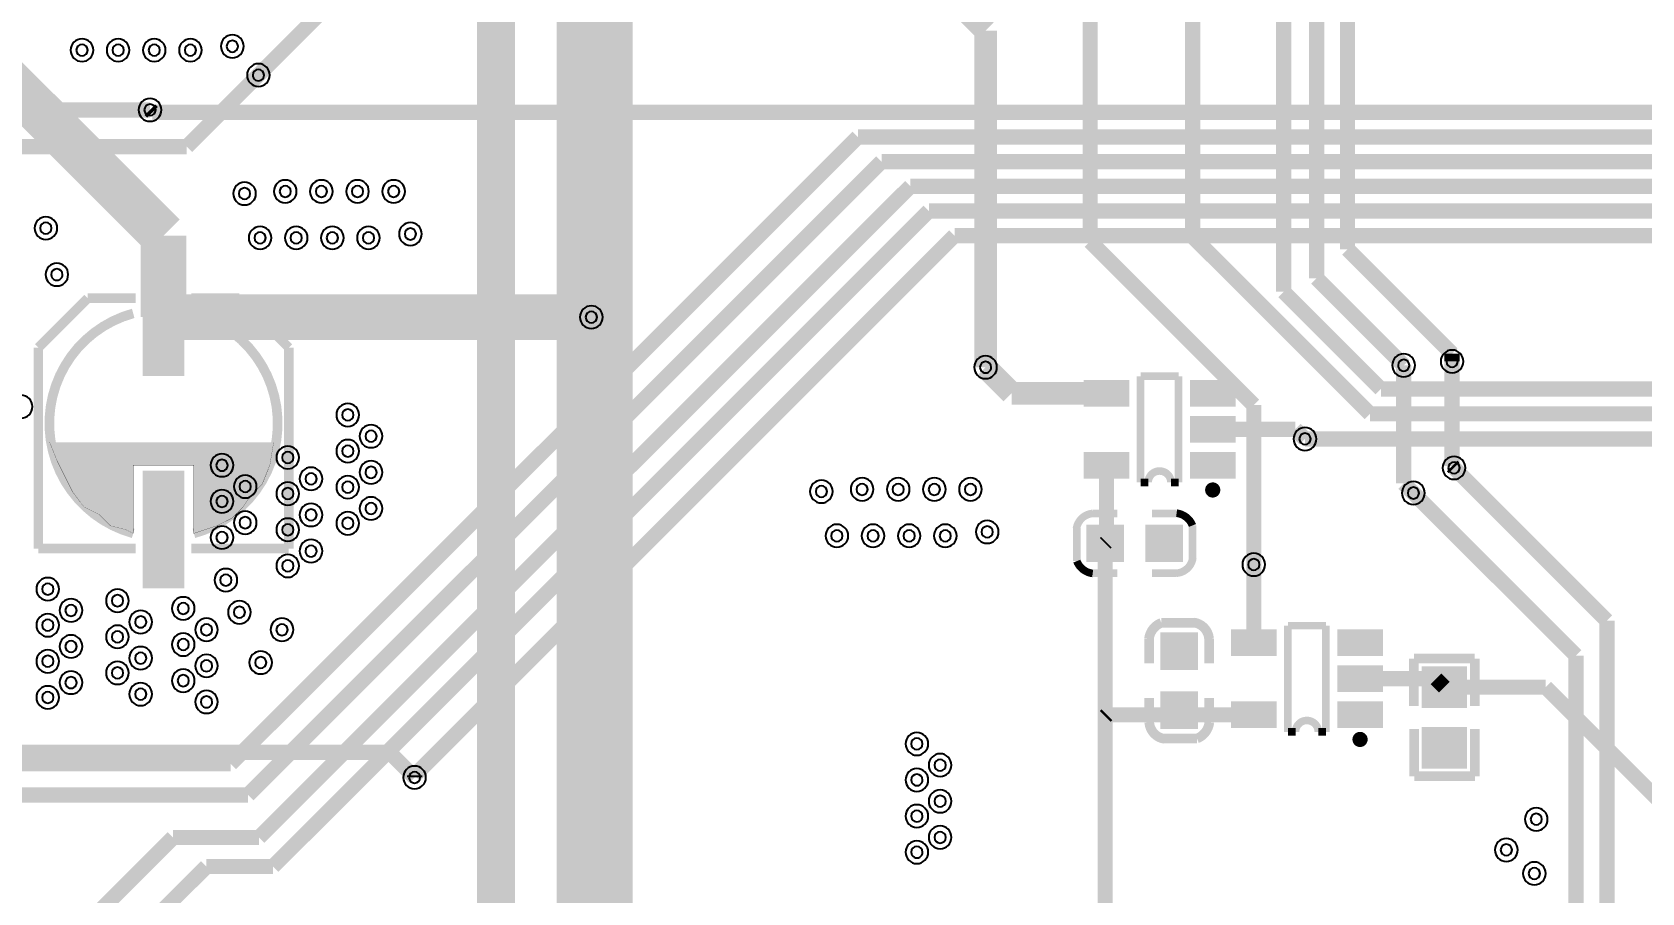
# Model space of a CAD drawing. Header units: millimetres. Extents: x 0 to 134, y -1 to 106.
# Drawn here: x 45.66 to 88.07, y 39.08 to 61.76 of the extents above; entities that cross this region are included whole.
import ezdxf

# ---------------------------------------------------------------- set-up
doc = ezdxf.new("R2010")
doc.units = ezdxf.units.MM
doc.header["$MEASUREMENT"] = 0
for name, color, linetype, true_color in [('Bottom-Layer', 7, 'Continuous', 0x0000ff), ('Hole-Layer', 7, 'Continuous', 0x222222), ('Multi-Layer', 7, 'Continuous', 0xc0c0c0), ('Top-Layer', 7, 'Continuous', 0xff0000), ('Top-Paste-Mask-Layer', 7, 'Continuous', 0x808080), ('Top-Silkscreen-Layer', 7, 'Continuous', 0xffcc00), ('Top-Solder-Mask-Layer', 7, 'Continuous', 0x800080)]:
    doc.layers.add(name, color=color, linetype=linetype, true_color=true_color)

msp = doc.modelspace()

# ---------------------------------------------------------------- hatches: boundary and pattern name
at = {"layer": 'Top-Layer'}
for points in [[(49.62186182372358, 52.75269748539495), (48.62186182372358, 52.75269748539495), (48.62186182372358, 55.75269748539495), (49.62186182372358, 55.75269748539495)], [(73.41527686055366, 52.546477012953915), (74.51527940055882, 52.546477012953915), (74.51527940055882, 51.94647701295395), (73.41527686055366, 51.94647701295395)], [(76.21528194056384, 52.546477012953915), (77.31528448056895, 52.546477012953915), (77.31528448056895, 51.94647701295395), (76.21528194056384, 51.94647701295395)], [(76.21528194056384, 51.59647701295404), (77.31528448056895, 51.59647701295404), (77.31528448056895, 50.99647701295402), (76.21528194056384, 50.99647701295402)], [(73.41527686055366, 50.64647447294885), (74.51527940055882, 50.64647447294885), (74.51527940055882, 50.04647447294889), (73.41527686055366, 50.04647447294889)], [(76.21528194056384, 50.64647447294885), (77.31528448056895, 50.64647447294885), (77.31528448056895, 50.04647447294889), (76.21528194056384, 50.04647447294889)], [(49.62186182372358, 47.152697485394924), (48.62186182372358, 47.152697485394924), (48.62186182372358, 50.15269748539498), (49.62186182372358, 50.15269748539498)], [(74.37815849631704, 48.735151130302256), (74.37815849631704, 47.84614935229871), (73.4891567183135, 47.84614935229871), (73.4891567183135, 48.735151130302256)], [(75.92756159512322, 48.735151130302256), (75.92756159512322, 47.84614935229871), (75.03855981711968, 47.84614935229871), (75.03855981711968, 48.735151130302256)], [(75.43687579375165, 45.888798577597186), (76.3258775717552, 45.888798577597186), (76.3258775717552, 44.99979679959364), (75.43687579375165, 44.99979679959364)], [(77.29742570485132, 45.970599441198885), (78.39742824485643, 45.970599441198885), (78.39742824485643, 45.37059944119892), (77.29742570485132, 45.37059944119892)], [(80.09743078486144, 45.970599441198885), (81.19743332486661, 45.970599441198885), (81.19743332486661, 45.37059944119892), (80.09743078486144, 45.37059944119892)], [(80.09743078486144, 45.02059944119878), (81.19743332486661, 45.02059944119878), (81.19743332486661, 44.42059944119876), (80.09743078486144, 44.42059944119876)], [(83.41849377698748, 44.00053086106169), (82.31846837693661, 44.00053086106169), (82.31846837693661, 45.00053086106169), (83.41849377698748, 45.00053086106169)], [(75.43687579375165, 44.33939547879089), (76.3258775717552, 44.33939547879089), (76.3258775717552, 43.450393700787345), (75.43687579375165, 43.450393700787345)], [(77.29742570485132, 44.07059690119371), (78.39742824485643, 44.07059690119371), (78.39742824485643, 43.470596901193744), (77.29742570485132, 43.470596901193744)], [(80.09743078486144, 44.07059690119371), (81.19743332486661, 44.07059690119371), (81.19743332486661, 43.470596901193744), (80.09743078486144, 43.470596901193744)], [(83.41849377698759, 42.400530861061725), (82.31846837693672, 42.400530861061725), (82.31846837693672, 43.400530861061725), (83.41849377698759, 43.400530861061725)]]:
    msp.add_hatch(color=256, dxfattribs=at).paths.add_polyline_path(points)
at = {"layer": 'Top-Paste-Mask-Layer'}
for points in [[(49.62186182372358, 52.75269748539495), (48.62186182372358, 52.75269748539495), (48.62186182372358, 55.75269748539495), (49.62186182372358, 55.75269748539495)], [(73.41527686055366, 52.546477012953915), (74.51527940055882, 52.546477012953915), (74.51527940055882, 51.94647701295395), (73.41527686055366, 51.94647701295395)], [(76.21528194056384, 52.546477012953915), (77.31528448056895, 52.546477012953915), (77.31528448056895, 51.94647701295395), (76.21528194056384, 51.94647701295395)], [(76.21528194056384, 51.59647701295404), (77.31528448056895, 51.59647701295404), (77.31528448056895, 50.99647701295402), (76.21528194056384, 50.99647701295402)], [(73.41527686055366, 50.64647447294885), (74.51527940055882, 50.64647447294885), (74.51527940055882, 50.04647447294889), (73.41527686055366, 50.04647447294889)], [(76.21528194056384, 50.64647447294885), (77.31528448056895, 50.64647447294885), (77.31528448056895, 50.04647447294889), (76.21528194056384, 50.04647447294889)], [(49.62186182372358, 47.152697485394924), (48.62186182372358, 47.152697485394924), (48.62186182372358, 50.15269748539498), (49.62186182372358, 50.15269748539498)], [(74.37815849631704, 48.735151130302256), (74.37815849631704, 47.84614935229871), (73.4891567183135, 47.84614935229871), (73.4891567183135, 48.735151130302256)], [(75.92756159512322, 48.735151130302256), (75.92756159512322, 47.84614935229871), (75.03855981711968, 47.84614935229871), (75.03855981711968, 48.735151130302256)], [(75.43687579375165, 45.888798577597186), (76.3258775717552, 45.888798577597186), (76.3258775717552, 44.99979679959364), (75.43687579375165, 44.99979679959364)], [(77.29742570485132, 45.970599441198885), (78.39742824485643, 45.970599441198885), (78.39742824485643, 45.37059944119892), (77.29742570485132, 45.37059944119892)], [(80.09743078486144, 45.970599441198885), (81.19743332486661, 45.970599441198885), (81.19743332486661, 45.37059944119892), (80.09743078486144, 45.37059944119892)], [(80.09743078486144, 45.02059944119878), (81.19743332486661, 45.02059944119878), (81.19743332486661, 44.42059944119876), (80.09743078486144, 44.42059944119876)], [(83.41849377698748, 44.00053086106169), (82.31846837693661, 44.00053086106169), (82.31846837693661, 45.00053086106169), (83.41849377698748, 45.00053086106169)], [(75.43687579375165, 44.33939547879089), (76.3258775717552, 44.33939547879089), (76.3258775717552, 43.450393700787345), (75.43687579375165, 43.450393700787345)], [(77.29742570485132, 44.07059690119371), (78.39742824485643, 44.07059690119371), (78.39742824485643, 43.470596901193744), (77.29742570485132, 43.470596901193744)], [(80.09743078486144, 44.07059690119371), (81.19743332486661, 44.07059690119371), (81.19743332486661, 43.470596901193744), (80.09743078486144, 43.470596901193744)], [(83.41849377698759, 42.400530861061725), (82.31846837693672, 42.400530861061725), (82.31846837693672, 43.400530861061725), (83.41849377698759, 43.400530861061725)]]:
    msp.add_hatch(color=256, dxfattribs=at).paths.add_polyline_path(points)
at = {"layer": 'Top-Silkscreen-Layer'}
msp.add_hatch(color=256, dxfattribs=at).paths.add_polyline_path([(46.121861823723634, 50.952697485394935), (52.02186182372367, 50.952697485394935), (51.921861823723646, 50.35269748539497), (51.72186182372366, 49.85269748539497), (51.421861823723646, 49.55269748539496), (51.22186182372366, 49.25269748539495), (50.921861823723646, 48.952697485394935), (50.52186182372361, 48.75269748539495), (49.92186182372359, 48.5526974853949), (49.92186182372359, 50.35269748539497), (48.32186182372362, 50.35269748539497), (48.32186182372362, 48.5526974853949), (48.121861823723634, 48.652697485394924), (47.7218618237236, 48.75269748539495), (47.421861823723646, 49.05269748539496), (47.02186182372361, 49.25269748539495), (46.72186182372366, 49.652697485394924), (46.32186182372362, 50.45269748539499)])
at = {"layer": 'Top-Solder-Mask-Layer'}
for points in [[(49.67286258572511, 52.70169672339341), (48.57086106172204, 52.70169672339341), (48.57086106172204, 55.803698247396426), (49.67286258572511, 55.803698247396426)], [(73.36427609855218, 52.59747777495545), (74.5662801625603, 52.59747777495545), (74.5662801625603, 51.895476250952356), (73.36427609855218, 51.895476250952356)], [(76.16428117856236, 52.59747777495545), (77.36628524257043, 52.59747777495545), (77.36628524257043, 51.895476250952356), (76.16428117856236, 51.895476250952356)], [(76.16428117856236, 51.647477774955576), (77.36628524257043, 51.647477774955576), (77.36628524257043, 50.94547625095248), (76.16428117856236, 50.94547625095248)], [(73.36427609855218, 50.697475234950446), (74.5662801625603, 50.697475234950446), (74.5662801625603, 49.995473710947294), (73.36427609855218, 49.995473710947294)], [(76.16428117856236, 50.697475234950446), (77.36628524257043, 50.697475234950446), (77.36628524257043, 49.995473710947294), (76.16428117856236, 49.995473710947294)], [(49.67286258572511, 47.101696723393445), (48.57086106172204, 47.101696723393445), (48.57086106172204, 50.20369824739646), (49.67286258572511, 50.20369824739646)], [(74.42915925831858, 48.78615189230379), (74.42915925831858, 47.795148590297174), (73.43815595631196, 47.795148590297174), (73.43815595631196, 48.78615189230379)], [(75.97856235712476, 48.78615189230379), (75.97856235712476, 47.795148590297174), (74.98755905511814, 47.795148590297174), (74.98755905511814, 48.78615189230379)], [(75.38587503175006, 45.93979933959872), (76.37687833375674, 45.93979933959872), (76.37687833375674, 44.94879603759205), (75.38587503175006, 44.94879603759205)], [(77.24642494284984, 46.02160020320048), (78.44842900685796, 46.02160020320048), (78.44842900685796, 45.31959867919733), (77.24642494284984, 45.31959867919733)], [(80.04643002285997, 46.02160020320048), (81.24843408686809, 46.02160020320048), (81.24843408686809, 45.31959867919733), (80.04643002285997, 45.31959867919733)], [(80.04643002285997, 45.07160020320032), (81.24843408686809, 45.07160020320032), (81.24843408686809, 44.369598679197225), (80.04643002285997, 44.369598679197225)], [(83.46949453898895, 43.949530099060155), (82.26746761493513, 43.949530099060155), (82.26746761493513, 45.05153162306323), (83.46949453898895, 45.05153162306323)], [(75.38587503175006, 44.39039624079243), (76.37687833375674, 44.39039624079243), (76.37687833375674, 43.39939293878581), (75.38587503175006, 43.39939293878581)], [(77.24642494284984, 44.1215976631953), (78.44842900685796, 44.1215976631953), (78.44842900685796, 43.41959613919215), (77.24642494284984, 43.41959613919215)], [(80.04643002285997, 44.1215976631953), (81.24843408686809, 44.1215976631953), (81.24843408686809, 43.41959613919215), (80.04643002285997, 43.41959613919215)], [(83.46949453898907, 42.34953009906019), (82.26746761493524, 42.34953009906019), (82.26746761493524, 43.45153162306326), (83.46949453898907, 43.45153162306326)]]:
    msp.add_hatch(color=256, dxfattribs=at).paths.add_polyline_path(points)

# ---------------------------------------------------------------- linework, layer by layer
at = {"layer": 'Bottom-Layer'}
for points, const_width in [([(60.479146558293166, 82.66516383032763), (60.479146558293166, 37.22348488696974)], 2.00000508001016), ([(63.4650114300228, 69.12214122428242), (70.78130048260095, 61.805852171704316)], 0.6000000000000001), ([(57.87810769621535, 67.67307086614164), (57.87810769621535, 38.29450088900171)], 1.00000254000508), ([(76.23838201676409, 56.37457454914909), (76.23838201676409, 67.5689382778765)], 0.4), ([(78.63541783083565, 67.415935991872), (78.63541783083565, 54.92074930149852)], 0.4), ([(79.50243078486159, 55.27775463550921), (79.50243078486159, 66.80392684785363)], 0.4), ([(80.31844297688588, 56.04276606553208), (80.31844297688588, 65.17190246380488)], 0.4), ([(73.5353416306832, 56.24676911353822), (73.5353416306832, 64.55989331978668)], 0.4), ([(70.78130048260095, 61.805852171704316), (70.78130048260095, 52.931719583439076)], 0.6000000000000001), ([(49.73387096774195, 58.74580645161291), (51.62089916179832, 60.63283464566922)], 0.4), ([(36.361143002285985, 59.7148209296418), (48.76485648971294, 59.7148209296418)], 0.4), ([(36.473672847345654, 58.74580645161291), (49.73387096774195, 58.74580645161291)], 0.4), ([(77.84742697485393, 51.934683769367496), (73.5353416306832, 56.24676911353822)], 0.4), ([(80.90847599695206, 51.70448056896112), (76.23838201676409, 56.37457454914909)], 0.4), ([(83.07248412496824, 53.28872491744977), (80.31844297688588, 56.04276606553208)], 0.4), ([(81.79746507493013, 52.98272034544067), (79.50243078486159, 55.27775463550921)], 0.4), ([(78.63541783083565, 54.92074930149852), (81.19768351536709, 52.35848361696719)], 0.4), ([(83.07248412496824, 53.08472186944374), (83.07248412496824, 53.28872491744977)], 0.4), ([(81.19768351536709, 52.35848361696719), (115.82720091440183, 52.35848361696719)], 0.4), ([(77.84742697485393, 47.72964185928373), (77.84742697485393, 51.934683769367496)], 0.4), ([(115.61419100838197, 51.70448056896112), (80.90847599695206, 51.70448056896112)], 0.4), ([(102.76199898399796, 51.04147066294132), (79.19642621285243, 51.04147066294132)], 0.4), ([(83.12348488696978, 50.27967995935984), (87.15254508509014, 46.250619761239534)], 0.4), ([(82.05246888493781, 49.616670053340044), (86.3365328930658, 45.33260604521206)], 0.4), ([(87.15254508509014, 46.250619761239534), (87.15254508509014, 30.695387350774638)], 0.4), ([(86.3365328930658, 45.33260604521206), (86.3365328930658, 31.409398018796026)], 0.4), ([(31.167063754127525, 42.78003810007618), (55.07559563119128, 42.78003810007618)], 0.4), ([(55.07559563119128, 42.78003810007618), (55.73607569215136, 42.11955803911604)], 0.4)]:
    msp.add_lwpolyline(points, dxfattribs=dict(at, const_width=const_width))
at = {"layer": 'Hole-Layer'}
for points in [[(50.78394208788416, 61.39228346458765, 1), (51.083942087884054, 61.39228346455991), (51.083942087884054, 61.39228346454621, 1), (50.78394208788416, 61.39228346457401)], [(46.82288290576582, 61.29027940057949, 1), (47.12288290576572, 61.2902794005517), (47.12288290576572, 61.290279400538054, 1), (46.82288290576582, 61.290279400565794)], [(47.77489966979937, 61.29027940057949, 1), (48.07489966979932, 61.2902794005517), (48.07489966979932, 61.290279400538054, 1), (47.77489966979937, 61.290279400565794)], [(48.72691389382783, 61.29027940057949, 1), (49.026913893827725, 61.2902794005517), (49.026913893827725, 61.290279400538054, 1), (48.72691389382783, 61.290279400565794)], [(49.678925577851146, 61.29027940057949, 1), (49.9789255778511, 61.2902794005517), (49.9789255778511, 61.290279400538054, 1), (49.678925577851146, 61.290279400565794)], [(51.47089916179834, 60.63283464568991, 1), (51.7708991617983, 60.63283464566217), (51.7708991617983, 60.63283464564847, 1), (51.47089916179834, 60.63283464567627)], [(48.61485648971296, 59.71482092966255, 1), (48.91485648971292, 59.714820929634755), (48.91485648971292, 59.714820929621055, 1), (48.61485648971296, 59.71482092964885)], [(52.17796291592583, 57.56722631447332, 1), (52.47796291592579, 57.56722631444552), (52.47796291592579, 57.56722631443182, 1), (52.17796291592583, 57.56722631445962)], [(53.12997967995943, 57.56722631447332, 1), (53.42997967995933, 57.56722631444552), (53.42997967995933, 57.56722631443182, 1), (53.12997967995943, 57.56722631445962)], [(54.081993903987836, 57.56722631447332, 1), (54.38199390398779, 57.56722631444552), (54.38199390398779, 57.56722631443182, 1), (54.081993903987836, 57.56722631445962)], [(55.034005588011155, 57.56722631447332, 1), (55.33400558801111, 57.56722631444552), (55.33400558801111, 57.56722631443182, 1), (55.034005588011155, 57.56722631445962)], [(51.10616205232418, 57.50960883923841, 1), (51.406162052324134, 57.509608839210614), (51.406162052324134, 57.509608839196915, 1), (51.10616205232418, 57.50960883922471)], [(45.87087122174245, 56.598211836444364, 1), (46.1708712217424, 56.59821183641657), (46.1708712217424, 56.59821183640287, 1), (45.87087122174245, 56.598211836430664)], [(51.51495554991118, 56.3432080264368, 1), (51.814955549911076, 56.343208026409), (51.814955549911076, 56.3432080263953, 1), (51.51495554991118, 56.3432080264231)], [(52.466969773939525, 56.3432080264368, 1), (52.76696977393948, 56.343208026409), (52.76696977393948, 56.3432080263953, 1), (52.466969773939525, 56.3432080264231)], [(53.41898399796804, 56.3432080264368, 1), (53.718983997967996, 56.343208026409), (53.718983997967996, 56.3432080263953, 1), (53.41898399796804, 56.3432080264231)], [(54.3709982219965, 56.3432080264368, 1), (54.670998221996456, 56.343208026409), (54.670998221996456, 56.3432080263953, 1), (54.3709982219965, 56.3432080264231)], [(55.47601219202437, 56.445209550439756, 1), (55.776012192024325, 56.44520955041196), (55.776012192024325, 56.44520955039826, 1), (55.47601219202437, 56.44520955042606)], [(46.15987553975117, 55.37419354840773, 1), (46.45987553975107, 55.37419354837999), (46.45987553975107, 55.37419354836629, 1), (46.15987553975117, 55.37419354839409)], [(60.24303022606051, 54.252697485415695, 1), (60.54303022606041, 54.2526974853879), (60.54303022606041, 54.2526974853742, 1), (60.24303022606051, 54.252697485401995)], [(70.63130048260098, 52.931719583459824, 1), (70.93130048260093, 52.931719583432084), (70.93130048260093, 52.931719583418385, 1), (70.63130048260098, 52.931719583446124)], [(81.64746507493015, 52.98272034546136, 1), (81.94746507493011, 52.98272034543362), (81.94746507493011, 52.98272034541992, 1), (81.64746507493015, 52.98272034544772)], [(82.92248412496826, 53.08472186946449, 1), (83.22248412496822, 53.08472186943669), (83.22248412496822, 53.08472186942299, 1), (82.92248412496826, 53.08472186945079)], [(53.82629159258323, 51.67448818899703, 1), (54.126291592583186, 51.674488188969235), (54.126291592583186, 51.674488188955536, 1), (53.82629159258323, 51.67448818898333)], [(54.438300736601434, 51.11347980698031, 1), (54.73830073660139, 51.11347980695251), (54.73830073660139, 51.11347980693881, 1), (54.438300736601434, 51.11347980696661)], [(79.04642621285251, 51.04147066296207, 1), (79.3464262128524, 51.04147066293427), (79.3464262128524, 51.041470662920574, 1), (79.04642621285251, 51.04147066294837)], [(50.51124206248409, 50.34846837695744, 1), (50.81124206248404, 50.3484683769297), (50.81124206248404, 50.348468376916, 1), (50.51124206248409, 50.34846837694374)], [(52.245267970535906, 50.552471424963585, 1), (52.54526797053586, 50.55247142493579), (52.54526797053586, 50.552471424922146, 1), (52.245267970535906, 50.552471424949886)], [(53.82629159258323, 50.72247396496863, 1), (54.126291592583186, 50.72247396494083), (54.126291592583186, 50.72247396492713, 1), (53.82629159258323, 50.72247396495493)], [(52.85727711455428, 49.991463042946805, 1), (53.15727711455418, 49.99146304291901), (53.15727711455418, 49.99146304290531, 1), (52.85727711455428, 49.991463042933105)], [(54.438300736601434, 50.16146558295179, 1), (54.73830073660139, 50.16146558292405), (54.73830073660139, 50.16146558291035, 1), (54.438300736601434, 50.16146558293815)], [(82.9734848869698, 50.27967995938059, 1), (83.27348488696975, 50.27967995935279), (83.27348488696975, 50.27967995933909, 1), (82.9734848869698, 50.27967995936689)], [(51.12325120650246, 49.78745999494072, 1), (51.423251206502414, 49.78745999491292), (51.423251206502414, 49.78745999489922, 1), (51.12325120650246, 49.78745999492702)], [(52.245267970535906, 49.600457200935125, 1), (52.54526797053586, 49.60045720090733), (52.54526797053586, 49.600457200893686, 1), (52.245267970535906, 49.600457200921426)], [(53.82629159258323, 49.77045974094017, 1), (54.126291592583186, 49.77045974091237), (54.126291592583186, 49.77045974089867, 1), (53.82629159258323, 49.77045974092647)], [(66.30438912877827, 49.65549149100366, 1), (66.60438912877822, 49.65549149097586), (66.60438912877822, 49.65549149096216, 1), (66.30438912877827, 49.65549149098996)], [(67.37619253238512, 49.71310896623862, 1), (67.67619253238507, 49.713108966210825), (67.67619253238507, 49.713108966197126, 1), (67.37619253238512, 49.71310896622492)], [(68.32820421640838, 49.71310896623862, 1), (68.62820421640834, 49.713108966210825), (68.62820421640834, 49.713108966197126, 1), (68.32820421640838, 49.71310896622492)], [(69.28022098044198, 49.71310896623862, 1), (69.58022098044194, 49.713108966210825), (69.58022098044194, 49.713108966197126, 1), (69.28022098044198, 49.71310896622492)], [(70.2322352044705, 49.71310896623862, 1), (70.5322352044704, 49.713108966210825), (70.5322352044704, 49.713108966197126, 1), (70.2322352044705, 49.71310896622492)], [(81.90246888493783, 49.61667005336079, 1), (82.20246888493779, 49.616670053332996), (82.20246888493779, 49.6166700533193, 1), (81.90246888493783, 49.61667005334709)], [(50.51124206248409, 49.396454152928925, 1), (50.81124206248404, 49.39645415290113), (50.81124206248404, 49.396454152887486, 1), (50.51124206248409, 49.396454152915226)], [(54.438300736601434, 49.209451358923445, 1), (54.73830073660139, 49.209451358895706), (54.73830073660139, 49.209451358882006, 1), (54.438300736601434, 49.2094513589098)], [(51.12325120650246, 48.83544577091226, 1), (51.423251206502414, 48.83544577088446), (51.423251206502414, 48.83544577087076, 1), (51.12325120650246, 48.83544577089856)], [(52.245267970535906, 48.64844297690661, 1), (52.54526797053586, 48.64844297687881), (52.54526797053586, 48.64844297686511, 1), (52.245267970535906, 48.64844297689291)], [(52.85727711455428, 49.03944881891829, 1), (53.15727711455418, 49.03944881889049), (53.15727711455418, 49.03944881887679, 1), (52.85727711455428, 49.03944881890459)], [(53.82629159258323, 48.81844551691171, 1), (54.126291592583186, 48.81844551688391), (54.126291592583186, 48.81844551687021, 1), (53.82629159258323, 48.81844551689801)], [(50.51124206248409, 48.44443992890058, 1), (50.81124206248404, 48.44443992887278), (50.81124206248404, 48.44443992885914, 1), (50.51124206248409, 48.44443992888688)], [(66.71318262636521, 48.4890906782021, 1), (67.01318262636516, 48.48909067817431), (67.01318262636516, 48.48909067816061, 1), (66.71318262636521, 48.489090678188404)], [(67.66519685039373, 48.4890906782021, 1), (67.96519685039368, 48.48909067817431), (67.96519685039368, 48.48909067816061, 1), (67.66519685039373, 48.489090678188404)], [(68.61721107442224, 48.4890906782021, 1), (68.91721107442214, 48.48909067817431), (68.91721107442214, 48.48909067816061, 1), (68.61721107442224, 48.489090678188404)], [(69.56922529845059, 48.4890906782021, 1), (69.86922529845049, 48.48909067817431), (69.86922529845049, 48.48909067816061, 1), (69.56922529845059, 48.489090678188404)], [(70.67424180848366, 48.59109220220506, 1), (70.97424180848361, 48.591092202177265), (70.97424180848361, 48.59109220216362, 1), (70.67424180848366, 48.59109220219136)], [(52.85727711455428, 48.087434594889885, 1), (53.15727711455418, 48.087434594862145), (53.15727711455418, 48.087434594848446, 1), (52.85727711455428, 48.08743459487624)], [(52.245267970535906, 47.69642875287826, 1), (52.54526797053586, 47.696428752850466), (52.54526797053586, 47.696428752836766, 1), (52.245267970535906, 47.69642875286456)], [(77.69742697485395, 47.72964185930448, 1), (77.99742697485391, 47.72964185927668), (77.99742697485391, 47.72964185926298, 1), (77.69742697485395, 47.72964185929078)], [(45.921173482347, 47.08441960885989, 1), (46.2211734823469, 47.08441960883209), (46.2211734823469, 47.08441960881845, 1), (45.921173482347, 47.08441960884619)], [(50.613243586487215, 47.32242316486702, 1), (50.91324358648717, 47.32242316483922), (50.91324358648717, 47.32242316482558, 1), (50.613243586487215, 47.32242316485332)], [(46.5331826263652, 46.523411226843166, 1), (46.83318262636516, 46.52341122681537), (46.83318262636516, 46.52341122680167, 1), (46.5331826263652, 46.52341122682947)], [(47.75720091440189, 46.77841503685079, 1), (48.05720091440179, 46.77841503682299), (48.05720091440179, 46.77841503680929, 1), (47.75720091440189, 46.77841503683709)], [(49.491226822453655, 46.5744119888447, 1), (49.79122682245361, 46.574411988816905), (49.79122682245361, 46.574411988803206, 1), (49.491226822453655, 46.574411988831)], [(45.921173482347, 46.132405384831486, 1), (46.2211734823469, 46.13240538480369), (46.2211734823469, 46.13240538479005, 1), (45.921173482347, 46.13240538481779)], [(48.369210058420094, 46.21740665483401, 1), (48.66921005842005, 46.21740665480627), (48.66921005842005, 46.21740665479257, 1), (48.369210058420094, 46.217406654820365)], [(50.97024892049785, 46.47241046484163, 1), (51.27024892049781, 46.472410464813834), (51.27024892049781, 46.472410464800134, 1), (50.97024892049785, 46.47241046482793)], [(47.75720091440189, 45.82640081282227, 1), (48.05720091440179, 45.826400812794475), (48.05720091440179, 45.826400812780776, 1), (47.75720091440189, 45.82640081280857)], [(50.103235966471914, 46.01340360682792, 1), (50.40323596647187, 46.013403606800125), (50.40323596647187, 46.013403606786426, 1), (50.103235966471914, 46.01340360681422)], [(52.09226568453141, 46.01340360682792, 1), (52.39226568453137, 46.013403606800125), (52.39226568453137, 46.013403606786426, 1), (52.09226568453141, 46.01340360681422)], [(46.5331826263652, 45.571397002814706, 1), (46.83318262636516, 45.57139700278691), (46.83318262636516, 45.57139700277321, 1), (46.5331826263652, 45.57139700280101)], [(48.369210058420094, 45.26539243080555, 1), (48.66921005842005, 45.26539243077781), (48.66921005842005, 45.26539243076411, 1), (48.369210058420094, 45.265392430791906)], [(49.491226822453655, 45.62239776481624, 1), (49.79122682245361, 45.622397764788445), (49.79122682245361, 45.622397764774746, 1), (49.491226822453655, 45.62239776480254)], [(45.921173482347, 45.180391160803026, 1), (46.2211734823469, 45.18039116077523), (46.2211734823469, 45.18039116076153, 1), (45.921173482347, 45.18039116078933)], [(47.75720091440189, 44.874386588793925, 1), (48.05720091440179, 44.87438658876613), (48.05720091440179, 44.87438658875243, 1), (47.75720091440189, 44.874386588780226)], [(50.103235966471914, 45.06138938279946, 1), (50.40323596647187, 45.06138938277172), (50.40323596647187, 45.06138938275802, 1), (50.103235966471914, 45.06138938278582)], [(51.531257302514575, 45.14639065280204, 1), (51.83125730251453, 45.146390652774244), (51.83125730251453, 45.146390652760545, 1), (51.531257302514575, 45.14639065278834)], [(46.5331826263652, 44.61938277878619, 1), (46.83318262636516, 44.61938277875845), (46.83318262636516, 44.61938277874475, 1), (46.5331826263652, 44.61938277877255)], [(49.491226822453655, 44.67038354078778, 1), (49.79122682245361, 44.670383540759985), (49.79122682245361, 44.670383540746286, 1), (49.491226822453655, 44.67038354077408)], [(45.921173482347, 44.228376936774566, 1), (46.2211734823469, 44.22837693674677), (46.2211734823469, 44.22837693673307, 1), (45.921173482347, 44.22837693676087)], [(48.369210058420094, 44.31337820677709, 1), (48.66921005842005, 44.31337820674929), (48.66921005842005, 44.31337820673565, 1), (48.369210058420094, 44.31337820676339)], [(50.103235966471914, 44.109375158771, 1), (50.40323596647187, 44.10937515874326), (50.40323596647187, 44.10937515872956, 1), (50.103235966471914, 44.10937515875736)], [(68.82051562103129, 43.00435864873805, 1), (69.12051562103119, 43.00435864871025), (69.12051562103119, 43.00435864869655, 1), (68.82051562103129, 43.00435864872435)], [(69.4325247650495, 42.44335026672121, 1), (69.73252476504945, 42.443350266693415), (69.73252476504945, 42.44335026667977, 1), (69.4325247650495, 42.44335026670751)], [(55.58607569215138, 42.11955803913679, 1), (55.88607569215134, 42.119558039108995), (55.88607569215134, 42.119558039095295, 1), (55.58607569215138, 42.11955803912309)], [(68.82051562103129, 42.05234442470953, 1), (69.12051562103119, 42.05234442468179), (69.12051562103119, 42.05234442466809, 1), (68.82051562103129, 42.05234442469589)], [(69.4325247650495, 41.49133604269281, 1), (69.73252476504945, 41.49133604266501), (69.73252476504945, 41.49133604265137, 1), (69.4325247650495, 41.49133604267911)], [(68.82051562103129, 41.10033020068107, 1), (69.12051562103119, 41.10033020065333), (69.12051562103119, 41.10033020063963, 1), (68.82051562103129, 41.10033020066743)], [(85.140759461519, 41.01532893067855, 1), (85.44075946151895, 41.01532893065075), (85.44075946151895, 41.015328930637054, 1), (85.140759461519, 41.01532893066485)], [(68.82051562103129, 40.14831597665267, 1), (69.12051562103119, 40.14831597662493), (69.12051562103119, 40.14831597661123, 1), (68.82051562103129, 40.14831597663897)], [(69.4325247650495, 40.53932181866435, 1), (69.73252476504945, 40.53932181863655), (69.73252476504945, 40.53932181862285, 1), (69.4325247650495, 40.53932181865065)], [(84.35129286258575, 40.207287274595274, 1), (84.65129286258565, 40.20728727456748), (84.65129286258565, 40.207287274553835, 1), (84.35129286258575, 40.207287274581574)], [(85.08975869951746, 39.58730759463589, 1), (85.38975869951742, 39.58730759460809), (85.38975869951742, 39.58730759459439, 1), (85.08975869951746, 39.58730759462219)]]:
    msp.add_lwpolyline(points, format="xyb", dxfattribs=at)
at = {"layer": 'Multi-Layer'}
for points in [[(46.67288290576579, 61.290279400558745, 1), (47.272882905765755, 61.290279400558745, 1)], [(47.62489966979939, 61.290279400558745, 1), (48.224899669799356, 61.290279400558745, 1)], [(48.57691389382779, 61.290279400558745, 1), (49.17691389382776, 61.290279400558745, 1)], [(49.52892557785111, 61.290279400558745, 1), (50.128925577851135, 61.290279400558745, 1)], [(50.63394208788412, 61.39228346456696, 1), (51.23394208788409, 61.39228346456696, 1)], [(51.32089916179831, 60.63283464566922, 1), (51.920899161798275, 60.63283464566922, 1)], [(48.46485648971293, 59.7148209296418, 1), (49.06485648971295, 59.7148209296418, 1)], [(50.956162052324146, 57.50960883921766, 1), (51.55616205232411, 57.50960883921766, 1)], [(52.0279629159258, 57.56722631445257, 1), (52.627962915925764, 57.56722631445257, 1)], [(52.9799796799594, 57.56722631445257, 1), (53.579979679959365, 57.56722631445257, 1)], [(53.9319939039878, 57.56722631445257, 1), (54.531993903987825, 57.56722631445257, 1)], [(54.88400558801112, 57.56722631445257, 1), (55.484005588011144, 57.56722631445257, 1)], [(45.720871221742414, 56.598211836423616, 1), (46.320871221742436, 56.598211836423616, 1)], [(51.364955549911144, 56.34320802641605, 1), (51.96495554991111, 56.34320802641605, 1)], [(52.31696977393949, 56.34320802641605, 1), (52.91696977393951, 56.34320802641605, 1)], [(53.26898399796801, 56.34320802641605, 1), (53.86898399796803, 56.34320802641605, 1)], [(54.22099822199647, 56.34320802641605, 1), (54.82099822199649, 56.34320802641605, 1)], [(55.326012192024336, 56.44520955041901, 1), (55.92601219202436, 56.44520955041901, 1)], [(46.009875539751135, 55.37419354838704, 1), (46.6098755397511, 55.37419354838704, 1)], [(60.09303022606048, 54.25269748539495, 1), (60.69303022606044, 54.25269748539495, 1)], [(70.48130048260094, 52.931719583439076, 1), (71.08130048260097, 52.931719583439076, 1)], [(81.49746507493012, 52.98272034544067, 1), (82.09746507493014, 52.98272034544067, 1)], [(82.77248412496823, 53.08472186944374, 1), (83.37248412496825, 53.08472186944374, 1)], [(45.06638049276097, 51.893078486156924, 1), (45.66638049276099, 51.893078486156924, 1)], [(53.6762915925832, 51.674488188976284, 1), (54.27629159258322, 51.674488188976284, 1)], [(54.2883007366014, 51.11347980695956, 1), (54.88830073660142, 51.11347980695956, 1)], [(78.89642621285248, 51.04147066294132, 1), (79.49642621285244, 51.04147066294132, 1)], [(53.6762915925832, 50.72247396494788, 1), (54.27629159258322, 50.72247396494788, 1)], [(50.36124206248411, 50.34846837693675, 1), (50.961242062484075, 50.34846837693675, 1)], [(52.09526797053587, 50.55247142494284, 1), (52.695267970535895, 50.55247142494284, 1)], [(82.82348488696982, 50.27967995935984, 1), (83.42348488696979, 50.27967995935984, 1)], [(50.973251206502425, 49.78745999491997, 1), (51.57325120650245, 49.78745999491997, 1)], [(52.707277114554245, 49.99146304292606, 1), (53.30727711455421, 49.99146304292606, 1)], [(53.6762915925832, 49.77045974091942, 1), (54.27629159258322, 49.77045974091942, 1)], [(54.2883007366014, 50.1614655829311, 1), (54.88830073660142, 50.1614655829311, 1)], [(50.36124206248411, 49.39645415290818, 1), (50.961242062484075, 49.39645415290818, 1)], [(52.09526797053587, 49.60045720091438, 1), (52.695267970535895, 49.60045720091438, 1)], [(66.15438912877823, 49.65549149098291, 1), (66.75438912877826, 49.65549149098291, 1)], [(67.22619253238508, 49.713108966217874, 1), (67.82619253238511, 49.713108966217874, 1)], [(68.1782042164084, 49.713108966217874, 1), (68.77820421640837, 49.713108966217874, 1)], [(69.13022098044195, 49.713108966217874, 1), (69.73022098044197, 49.713108966217874, 1)], [(70.08223520447046, 49.713108966217874, 1), (70.68223520447043, 49.713108966217874, 1)], [(81.7524688849378, 49.616670053340044, 1), (82.35246888493782, 49.616670053340044, 1)], [(52.707277114554245, 49.03944881889754, 1), (53.30727711455421, 49.03944881889754, 1)], [(54.2883007366014, 49.209451358902754, 1), (54.88830073660142, 49.209451358902754, 1)], [(50.973251206502425, 48.83544577089151, 1), (51.57325120650245, 48.83544577089151, 1)], [(52.09526797053587, 48.64844297688586, 1), (52.695267970535895, 48.64844297688586, 1)], [(53.6762915925832, 48.81844551689096, 1), (54.27629159258322, 48.81844551689096, 1)], [(66.56318262636518, 48.489090678181356, 1), (67.1631826263652, 48.489090678181356, 1)], [(67.51519685039369, 48.489090678181356, 1), (68.11519685039372, 48.489090678181356, 1)], [(68.46721107442221, 48.489090678181356, 1), (69.06721107442218, 48.489090678181356, 1)], [(69.41922529845056, 48.489090678181356, 1), (70.01922529845052, 48.489090678181356, 1)], [(70.52424180848362, 48.59109220218431, 1), (71.12424180848365, 48.59109220218431, 1)], [(50.36124206248411, 48.44443992887983, 1), (50.961242062484075, 48.44443992887983, 1)], [(52.707277114554245, 48.087434594869194, 1), (53.30727711455421, 48.087434594869194, 1)], [(52.09526797053587, 47.696428752857514, 1), (52.695267970535895, 47.696428752857514, 1)], [(77.54742697485392, 47.72964185928373, 1), (78.14742697485394, 47.72964185928373, 1)], [(50.46324358648718, 47.32242316484627, 1), (51.063243586487204, 47.32242316484627, 1)], [(45.77117348234697, 47.08441960883914, 1), (46.37117348234693, 47.08441960883914, 1)], [(47.60720091440186, 46.77841503683004, 1), (48.207200914401824, 46.77841503683004, 1)], [(46.38318262636517, 46.52341122682242, 1), (46.98318262636519, 46.52341122682242, 1)], [(49.34122682245362, 46.574411988823954, 1), (49.94122682245364, 46.574411988823954, 1)], [(50.820248920497875, 46.47241046482088, 1), (51.42024892049784, 46.47241046482088, 1)], [(45.77117348234697, 46.13240538481074, 1), (46.37117348234693, 46.13240538481074, 1)], [(48.21921005842006, 46.21740665481332, 1), (48.81921005842008, 46.21740665481332, 1)], [(49.95323596647188, 46.013403606807174, 1), (50.553235966471846, 46.013403606807174, 1)], [(51.94226568453138, 46.013403606807174, 1), (52.5422656845314, 46.013403606807174, 1)], [(46.38318262636517, 45.57139700279396, 1), (46.98318262636519, 45.57139700279396, 1)], [(47.60720091440186, 45.82640081280152, 1), (48.207200914401824, 45.82640081280152, 1)], [(49.34122682245362, 45.622397764795494, 1), (49.94122682245364, 45.622397764795494, 1)], [(45.77117348234697, 45.18039116078228, 1), (46.37117348234693, 45.18039116078228, 1)], [(48.21921005842006, 45.26539243078486, 1), (48.81921005842008, 45.26539243078486, 1)], [(51.38125730251454, 45.14639065278129, 1), (51.981257302514564, 45.14639065278129, 1)], [(47.60720091440186, 44.87438658877318, 1), (48.207200914401824, 44.87438658877318, 1)], [(49.34122682245362, 44.670383540767034, 1), (49.94122682245364, 44.670383540767034, 1)], [(49.95323596647188, 45.06138938277877, 1), (50.553235966471846, 45.06138938277877, 1)], [(46.38318262636517, 44.6193827787655, 1), (46.98318262636519, 44.6193827787655, 1)], [(48.21921005842006, 44.31337820675634, 1), (48.81921005842008, 44.31337820675634, 1)], [(45.77117348234697, 44.22837693675382, 1), (46.37117348234693, 44.22837693675382, 1)], [(49.95323596647188, 44.10937515875031, 1), (50.553235966471846, 44.10937515875031, 1)], [(68.67051562103126, 43.0043586487173, 1), (69.27051562103122, 43.0043586487173, 1)], [(55.43607569215135, 42.11955803911604, 1), (56.03607569215137, 42.11955803911604, 1)], [(69.28252476504946, 42.44335026670046, 1), (69.88252476504948, 42.44335026670046, 1)], [(68.67051562103126, 42.05234442468884, 1), (69.27051562103122, 42.05234442468884, 1)], [(69.28252476504946, 41.49133604267206, 1), (69.88252476504948, 41.49133604267206, 1)], [(68.67051562103126, 41.10033020066038, 1), (69.27051562103122, 41.10033020066038, 1)], [(84.99075946151896, 41.0153289306578, 1), (85.59075946151899, 41.0153289306578, 1)], [(69.28252476504946, 40.5393218186436, 1), (69.88252476504948, 40.5393218186436, 1)], [(68.67051562103126, 40.14831597663192, 1), (69.27051562103122, 40.14831597663192, 1)], [(84.20129286258572, 40.207287274574526, 1), (84.80129286258568, 40.207287274574526, 1)], [(84.93975869951743, 39.58730759461514, 1), (85.53975869951745, 39.58730759461514, 1)]]:
    msp.add_lwpolyline(points, format="xyb", close=True, dxfattribs=at)
at = {"layer": 'Top-Layer'}
for points, const_width in [([(51.62089916179832, 60.63283464566922), (53.792557785115605, 62.804493268986505)], 0.4), ([(44.914165608331245, 60.607467614935274), (49.121861823723634, 56.399771399542715)], 1.2000025400050804), ([(48.76485648971294, 59.7148209296418), (48.82740665481333, 59.65227076454147)], 0.4), ([(48.82740665481333, 59.65227076454147), (100.96046990093987, 59.65227076454147)], 0.4), ([(67.41672339344672, 59.002283464566915), (50.89100330200665, 42.47656337312668)], 0.4), ([(100.96046990093987, 59.002283464566915), (67.41672339344672, 59.002283464566915)], 0.4), ([(51.34678943357892, 41.65733045466084), (68.04175514351027, 58.3522961645923)], 0.4), ([(68.04175514351027, 58.3522961645923), (100.96046990093987, 58.3522961645923)], 0.4), ([(68.80077978155958, 57.70205486410964), (51.634038608077276, 40.53531369062733)], 0.4), ([(100.96046990093987, 57.70205486410964), (68.80077978155958, 57.70205486410964)], 0.4), ([(49.121861823723634, 56.399771399542715), (49.121861823723634, 54.25269748539495)], 1.2000025400050804), ([(52.006680213360426, 39.77030226060447), (69.2884455168911, 57.052067564135086)], 0.4), ([(69.2884455168911, 57.052067564135086), (100.96046990093987, 57.052067564135086)], 0.4), ([(69.9647269494539, 56.40208026416053), (55.73607569215136, 42.17342900685804)], 0.4), ([(100.96046990093987, 56.40208026416053), (69.9647269494539, 56.40208026416053)], 0.4), ([(49.121861823723634, 54.25269748539495), (60.39303022606043, 54.25269748539495)], 1.2000025400050804), ([(70.78130048260095, 52.931719583439076), (71.46654305308607, 52.24647701295396)], 0.6000000000000001), ([(81.79746507493013, 52.98272034544067), (81.79746507493013, 49.87167386334772)], 0.4), ([(83.07248412496824, 53.08472186944374), (83.07248412496824, 50.330680721361375)], 0.4), ([(71.46654305308607, 52.24647701295396), (73.96527813055633, 52.24647701295396)], 0.6000000000000001), ([(78.94141986283978, 51.29647701295403), (76.76528321056645, 51.29647701295403)], 0.4), ([(79.19642621285243, 51.04147066294132), (78.94141986283978, 51.29647701295403)], 0.4), ([(73.96527813055633, 50.3464744729489), (73.96527813055633, 48.322270764541486)], 0.4), ([(83.07248412496824, 50.330680721361375), (83.12348488696978, 50.27967995935984)], 0.4), ([(81.79746507493013, 49.87167386334772), (82.05246888493781, 49.616670053340044)], 0.4), ([(73.96527813055633, 48.322270764541486), (73.93365760731524, 48.2906502413004)], 0.4), ([(73.93365760731524, 48.2906502413004), (73.93365760731524, 43.72876047752089)], 0.4), ([(77.84742697485393, 45.670599441198874), (77.84742697485393, 47.72964185928373)], 0.4), ([(80.64743205486411, 44.720599441198885), (82.64841249682502, 44.720599441198885)], 0.4), ([(82.64841249682502, 44.720599441198885), (82.8684810769621, 44.50053086106169)], 0.4), ([(85.53658369316736, 44.50053086106169), (82.8684810769621, 44.50053086106169)], 0.4), ([(90.11058928117859, 39.92652527305046), (85.53658369316736, 44.50053086106169)], 0.4), ([(73.9754940309881, 43.770596901193755), (73.93365760731524, 43.72876047752089)], 0.4), ([(73.93365760731524, 43.72876047752089), (73.93365760731524, 38.64181610363221)], 0.4), ([(77.84742697485393, 43.770596901193755), (73.9754940309881, 43.770596901193755)], 0.4), ([(50.89100330200665, 42.47656337312668), (34.3826416052832, 42.47656337312668)], 0.4), ([(55.73607569215136, 42.17342900685804), (55.73607569215136, 42.11955803911604)], 0.4), ([(35.22068580137159, 41.65733045466084), (51.34678943357892, 41.65733045466084)], 0.4), ([(49.37364490728976, 40.53531369062733), (32.62311658623315, 23.78478536957067)], 0.4), ([(51.634038608077276, 40.53531369062733), (49.37364490728976, 40.53531369062733)], 0.4), ([(29.598602997206, 19.118214376428682), (50.250690881381786, 39.77030226060447)], 0.4), ([(50.250690881381786, 39.77030226060447), (52.006680213360426, 39.77030226060447)], 0.4)]:
    msp.add_lwpolyline(points, dxfattribs=dict(at, const_width=const_width))
at = {"layer": 'Top-Silkscreen-Layer'}
for points, const_width in [([(47.122877825755666, 54.74962407924812), (45.8223952247904, 53.44914147828291)], 0.25400050800101603), ([(47.122877825755666, 54.74962407924812), (45.8223952247904, 53.44914147828291)], 0.25400050800101603), ([(48.39034036068068, 54.74962407924812), (47.122877825755666, 54.74962407924812)], 0.25400050800101603), ([(48.39034036068068, 54.74962407924812), (47.122877825755666, 54.74962407924812)], 0.25400050800101603), ([(51.1208458216916, 54.74962407924812), (49.85338328676659, 54.74962407924812)], 0.25400050800101603), ([(51.1208458216916, 54.74962407924812), (49.85338328676659, 54.74962407924812)], 0.25400050800101603), ([(52.42132842265681, 53.44914147828291), (51.1208458216916, 54.74962407924812)], 0.25400050800101603), ([(52.42132842265681, 53.44914147828291), (51.1208458216916, 54.74962407924812)], 0.25400050800101603), ([(45.8223952247904, 53.44914147828291), (45.8223952247904, 48.150690881381706)], 0.25400050800101603), ([(45.8223952247904, 53.44914147828291), (45.8223952247904, 48.150690881381706)], 0.25400050800101603), ([(52.42132842265681, 53.44914147828291), (52.42132842265681, 48.150690881381706)], 0.25400050800101603), ([(52.42132842265681, 53.44914147828291), (52.42132842265681, 48.150690881381706)], 0.25400050800101603), ([(74.86527813055625, 52.69647955295903), (75.86527813055625, 52.69647955295903)], 0.2), ([(74.86527813055625, 49.89647447294891), (74.86527813055625, 52.69647955295903)], 0.2), ([(74.86527813055625, 52.69647955295903), (75.86527813055625, 52.69647955295903)], 0.2), ([(74.86527813055625, 49.89647447294891), (74.86527813055625, 52.69647955295903)], 0.2), ([(75.86527813055625, 49.89647447294891), (75.86527813055625, 52.69647955295903)], 0.2), ([(75.86527813055625, 49.89647447294891), (75.86527813055625, 52.69647955295903)], 0.2), ([(74.86527813055625, 49.89647447294891), (75.06527813055624, 49.89647447294891)], 0.2), ([(74.86527813055625, 49.89647447294891), (75.06527813055624, 49.89647447294891)], 0.2), ([(75.66527813055626, 49.89647447294891), (75.86527813055625, 49.89647447294891)], 0.2), ([(75.66527813055626, 49.89647447294891), (75.86527813055625, 49.89647447294891)], 0.2), ([(73.18435610871222, 47.82074930149855), (73.18435610871222, 48.69705105410202)], 0.2), ([(73.18435610871222, 47.82074930149855), (73.18435610871222, 48.69705105410202)], 0.2), ([(74.25115824231648, 49.07805181610354), (73.60345694691392, 49.07805181610354)], 0.2), ([(74.25115824231648, 49.07805181610354), (73.60345694691392, 49.07805181610354)], 0.2), ([(75.81326136652268, 49.07805181610354), (75.16556007112013, 49.07805181610354)], 0.2), ([(75.81326136652268, 49.07805181610354), (75.16556007112013, 49.07805181610354)], 0.2), ([(76.23236220472438, 47.88424942849883), (76.23236220472438, 48.7605511811023)], 0.2), ([(76.23236220472438, 47.88424942849883), (76.23236220472438, 48.7605511811023)], 0.2), ([(48.39034036068068, 48.150690881381706), (45.8223952247904, 48.150690881381706)], 0.25400050800101603), ([(48.39034036068068, 48.150690881381706), (45.8223952247904, 48.150690881381706)], 0.25400050800101603), ([(52.42132842265681, 48.150690881381706), (49.85338328676659, 48.150690881381706)], 0.25400050800101603), ([(52.42132842265681, 48.150690881381706), (49.85338328676659, 48.150690881381706)], 0.25400050800101603), ([(74.25115824231648, 47.50324866649731), (73.60345694691392, 47.50324866649731)], 0.2), ([(74.25115824231648, 47.50324866649731), (73.60345694691392, 47.50324866649731)], 0.2), ([(75.81326136652268, 47.50324866649731), (75.16556007112013, 47.50324866649731)], 0.2), ([(75.81326136652268, 47.50324866649731), (75.16556007112013, 47.50324866649731)], 0.2), ([(75.41147574295155, 46.193599187198345), (76.28777749555502, 46.193599187198345)], 0.25400050800101603), ([(75.41147574295155, 46.193599187198345), (76.28777749555502, 46.193599187198345)], 0.25400050800101603), ([(75.09397510795026, 45.12679705359409), (75.09397510795026, 45.774498348996644)], 0.25400050800101603), ([(75.09397510795026, 45.12679705359409), (75.09397510795026, 45.774498348996644)], 0.25400050800101603), ([(76.66877825755654, 45.12679705359409), (76.66877825755654, 45.774498348996644)], 0.25400050800101603), ([(76.66877825755654, 45.12679705359409), (76.66877825755654, 45.774498348996644)], 0.25400050800101603), ([(78.74742697485391, 46.12060198120389), (79.74742697485385, 46.12060198120389)], 0.2), ([(78.74742697485391, 43.32059690119377), (78.74742697485391, 46.12060198120389)], 0.2), ([(78.74742697485391, 46.12060198120389), (79.74742697485385, 46.12060198120389)], 0.2), ([(78.74742697485391, 43.32059690119377), (78.74742697485391, 46.12060198120389)], 0.2), ([(79.74742697485385, 43.32059690119377), (79.74742697485385, 46.12060198120389)], 0.2), ([(79.74742697485385, 43.32059690119377), (79.74742697485385, 46.12060198120389)], 0.2), ([(83.6685064770129, 45.2505689611379), (82.06845567691136, 45.2505689611379)], 0.25400050800101603), ([(82.06845567691136, 45.2505689611379), (82.06845567691136, 44.00053086106169)], 0.25400050800101603), ([(83.6685064770129, 45.2505689611379), (82.06845567691136, 45.2505689611379)], 0.25400050800101603), ([(82.06845567691136, 45.2505689611379), (82.06845567691136, 44.00053086106169)], 0.25400050800101603), ([(83.6685064770129, 45.2505689611379), (83.6685064770129, 44.00053086106169)], 0.25400050800101603), ([(83.6685064770129, 45.2505689611379), (83.6685064770129, 44.00053086106169)], 0.25400050800101603), ([(75.09397510795026, 43.56469392938783), (75.09397510795026, 44.21239522479044)], 0.25400050800101603), ([(75.09397510795026, 43.56469392938783), (75.09397510795026, 44.21239522479044)], 0.25400050800101603), ([(76.66877825755654, 43.56469392938783), (76.66877825755654, 44.21239522479044)], 0.25400050800101603), ([(76.66877825755654, 43.56469392938783), (76.66877825755654, 44.21239522479044)], 0.25400050800101603), ([(75.47497586995178, 43.145593091186186), (76.35127762255524, 43.145593091186186)], 0.25400050800101603), ([(75.47497586995178, 43.145593091186186), (76.35127762255524, 43.145593091186186)], 0.25400050800101603), ([(78.74742697485391, 43.32059690119377), (78.9474269748539, 43.32059690119377)], 0.2), ([(78.74742697485391, 43.32059690119377), (78.9474269748539, 43.32059690119377)], 0.2), ([(79.54742697485386, 43.32059690119377), (79.74742697485385, 43.32059690119377)], 0.2), ([(79.54742697485386, 43.32059690119377), (79.74742697485385, 43.32059690119377)], 0.2), ([(82.07356108712213, 43.39994665989326), (82.07356108712213, 42.14998475996947)], 0.25400050800101603), ([(82.07356108712213, 43.39994665989326), (82.07356108712213, 42.14998475996947)], 0.25400050800101603), ([(83.67361188722373, 43.39994665989326), (83.67361188722373, 42.14998475996947)], 0.25400050800101603), ([(83.67361188722373, 43.39994665989326), (83.67361188722373, 42.14998475996947)], 0.25400050800101603), ([(83.67361188722373, 42.14998475996947), (82.07356108712213, 42.14998475996947)], 0.25400050800101603), ([(83.67361188722373, 42.14998475996947), (82.07356108712213, 42.14998475996947)], 0.25400050800101603)]:
    msp.add_lwpolyline(points, dxfattribs=dict(at, const_width=const_width))
for points, const_width in [([(48.321858775717544, 54.35269697739392, 0.762), (48.321858775717544, 48.55269799339595)], 0.25400050800101603), ([(48.321858775717544, 54.35269697739392, 0.762), (48.321858775717544, 48.55269799339595)], 0.25400050800101603), ([(49.9218610617221, 48.55269723139446, 0.761), (49.9218610617221, 54.35269773939541)], 0.25400050800101603), ([(49.9218610617221, 48.55269723139446, 0.761), (49.9218610617221, 54.35269773939541)], 0.25400050800101603), ([(75.66527813055626, 49.89647447294891, 1), (75.06527813055624, 49.89647447294891)], 0.2), ([(75.66527813055626, 49.89647447294891, 1), (75.06527813055624, 49.89647447294891)], 0.2), ([(73.60346075692149, 49.07805181610354, 0.347), (73.1755961391923, 48.67983591567179)], 0.2), ([(73.60346075692149, 49.07805181610354, 0.347), (73.1755961391923, 48.67983591567179)], 0.2), ([(76.23236220472438, 48.7605514351028, 0.274), (75.81411506223009, 49.08488341376676)], 0.2), ([(76.23236220472438, 48.7605514351028, 0.274), (75.81411506223009, 49.08488341376676)], 0.2), ([(75.81325755651511, 47.50324866649731, 0.347), (76.24112217424437, 47.901464566929064)], 0.2), ([(75.81325755651511, 47.50324866649731, 0.347), (76.24112217424437, 47.901464566929064)], 0.2), ([(73.18435610871222, 47.820749047498055, 0.274), (73.60260325120652, 47.49641706883409)], 0.2), ([(73.18435610871222, 47.820749047498055, 0.274), (73.60260325120652, 47.49641706883409)], 0.2), ([(75.411475488951, 46.193599187198345, 0.274), (75.08714351028704, 45.77535204470405)], 0.25400050800101603), ([(75.411475488951, 46.193599187198345, 0.274), (75.08714351028704, 45.77535204470405)], 0.25400050800101603), ([(76.66877825755654, 45.774494538989074, 0.347), (76.27056235712479, 46.20235915671827)], 0.25400050800101603), ([(76.66877825755654, 45.774494538989074, 0.347), (76.27056235712479, 46.20235915671827)], 0.25400050800101603), ([(75.09397510795026, 43.564697739395456, 0.347), (75.49219100838206, 43.1368331216662)], 0.25400050800101603), ([(75.09397510795026, 43.564697739395456, 0.347), (75.49219100838206, 43.1368331216662)], 0.25400050800101603), ([(76.3512778765558, 43.145593091186186, 0.274), (76.67560985521976, 43.56384023368048)], 0.25400050800101603), ([(76.3512778765558, 43.145593091186186, 0.274), (76.67560985521976, 43.56384023368048)], 0.25400050800101603), ([(79.54742697485386, 43.32059690119377, 1), (78.9474269748539, 43.32059690119377)], 0.2), ([(79.54742697485386, 43.32059690119377, 1), (78.9474269748539, 43.32059690119377)], 0.2)]:
    msp.add_lwpolyline(points, format="xyb", dxfattribs=dict(at, const_width=const_width))
at = {"layer": 'Top-Silkscreen-Layer', "const_width": 0.005080010160020321}
msp.add_lwpolyline([(46.121861823723634, 50.952697485394935), (52.02186182372367, 50.952697485394935), (51.921861823723646, 50.35269748539497), (51.72186182372366, 49.85269748539497), (51.421861823723646, 49.55269748539496), (51.22186182372366, 49.25269748539495), (50.921861823723646, 48.952697485394935), (50.52186182372361, 48.75269748539495), (49.92186182372359, 48.5526974853949), (49.92186182372359, 50.35269748539497), (48.32186182372362, 50.35269748539497), (48.32186182372362, 48.5526974853949), (48.121861823723634, 48.652697485394924), (47.7218618237236, 48.75269748539495), (47.421861823723646, 49.05269748539496), (47.02186182372361, 49.25269748539495), (46.72186182372366, 49.652697485394924), (46.32186182372362, 50.45269748539499)], close=True, dxfattribs=at)
at = {"layer": 'Top-Silkscreen-Layer', "const_width": 0.2}
for points in [[(76.66528067056129, 49.69647193294384, 1), (76.86528067056133, 49.69647193294384, 1)], [(76.66528067056129, 49.69647193294384, 1), (76.86528067056133, 49.69647193294384, 1)], [(80.54742951485895, 43.120594361188694, 1), (80.747429514859, 43.120594361188694, 1)], [(80.54742951485895, 43.120594361188694, 1), (80.747429514859, 43.120594361188694, 1)]]:
    msp.add_lwpolyline(points, format="xyb", close=True, dxfattribs=at)

doc.saveas('drawing.dxf')
